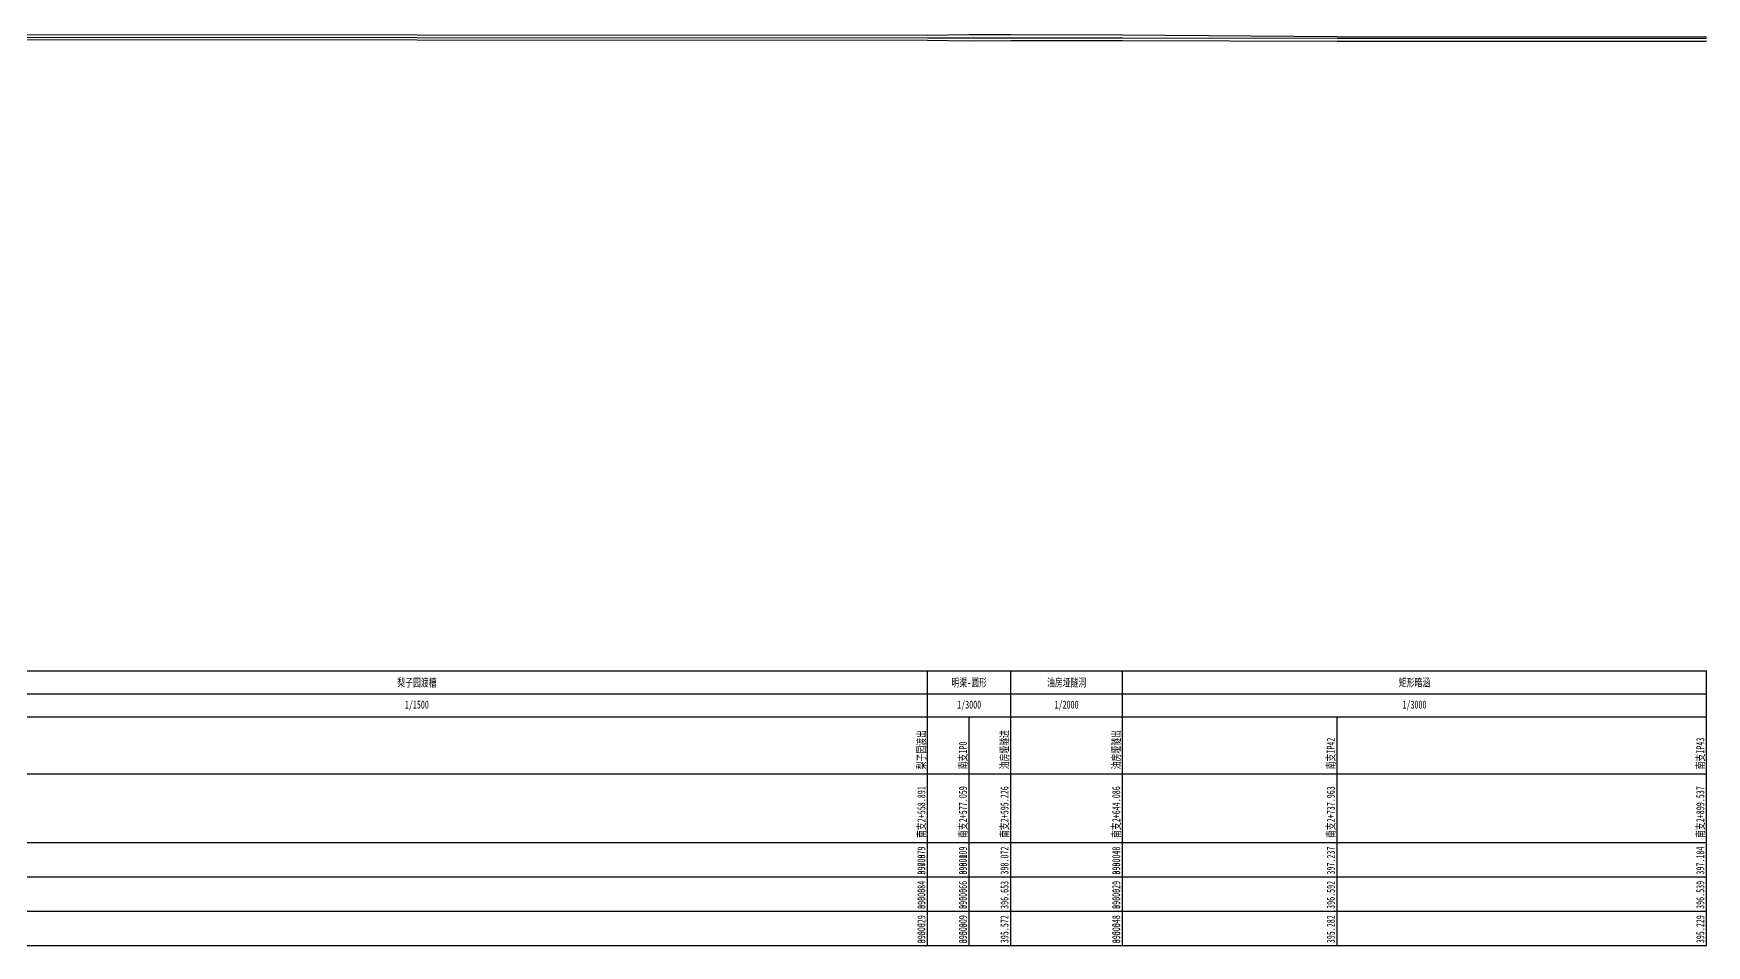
# Model space of a CAD drawing. Header units: metres. Extents: x -40 to 2900, y 0 to 402.
# Drawn here: x 2168 to 2900, y 0 to 399 of the extents above; entities that cross this region are included whole.
import ezdxf
from ezdxf.enums import TextEntityAlignment as Align

# ---------------------------------------------------------------- set-up
doc = ezdxf.new("R2010")
doc.units = ezdxf.units.M
for name, color, linetype in [('文字标注', 7, 'Continuous'), ('渠底高程线', 3, 'Continuous'), ('渠顶高程线', 1, 'Continuous'), ('表格线框', 7, 'Continuous'), ('设计水位线', 5, 'Continuous')]:
    doc.layers.add(name, color=color, linetype=linetype)
doc.styles.get("Standard").update_dxf_attribs({"font": '', "width": 0.7})
doc.styles.get('Standard').set_extended_font_data('仿宋')

msp = doc.modelspace()

# ---------------------------------------------------------------- linework, layer by layer
at = {"layer": '渠底高程线'}
msp.add_lwpolyline([(1365.44, 395.95), (1637.79, 395.97), (1809.19, 395.89), (1960.65, 395.73), (2112.11, 395.93), (2558.89, 395.63), (2577.06, 395.31), (2595.23, 395.57), (2644.09, 395.55), (2737.96, 395.28), (2899.54, 395.23)], dxfattribs=at)
at = {"layer": '渠顶高程线'}
msp.add_lwpolyline([(1365.44, 398.55), (1637.79, 398.57), (1809.19, 398.49), (1960.65, 398.53), (2112.11, 398.18), (2558.89, 397.88), (2577.06, 398.11), (2595.23, 398.07), (2644.09, 398.05), (2737.96, 397.24), (2899.54, 397.18)], dxfattribs=at)
at = {"layer": '表格线框'}
for p, q in [((0, 120), (2899.54, 120)), ((2558.89, 0), (2558.89, 120)), ((2595.23, 0), (2595.23, 120)), ((2644.09, 0), (2644.09, 120)), ((2899.54, 0), (2899.54, 120)), ((0, 110), (2899.54, 110)), ((0, 100), (2899.54, 100)), ((2558.89, 0), (2558.89, 100)), ((2577.06, 0), (2577.06, 100)), ((2577.06, 0), (2577.06, 100)), ((2644.09, 0), (2644.09, 100)), ((2737.96, 0), (2737.96, 100)), ((0, 75), (2899.54, 75)), ((0, 45), (2899.54, 45)), ((0, 30), (2899.54, 30)), ((0, 15), (2899.54, 15)), ((0, 0), (2899.54, 0))]:
    msp.add_line(p, q, dxfattribs=at)
at = {"layer": '设计水位线'}
msp.add_lwpolyline([(1396.96, 397.35), (1637.79, 397.23), (1809.19, 397.15), (1960.65, 397.09), (2112.11, 396.98), (2558.89, 396.68), (2577.06, 396.67), (2595.23, 396.65), (2644.09, 396.63), (2737.96, 396.59), (2899.54, 396.54)], dxfattribs=at)

# ---------------------------------------------------------------- texts
at = {"layer": '文字标注', "width": 0.7}
for s, p in [('梨子园渡槽', (2335.5, 115)), ('明渠-圆形', (2577.06, 115)), ('油房垭隧洞', (2619.66, 115)), ('矩形暗涵', (2771.81, 115)), ('1/1500', (2335.5, 105)), ('1/3000', (2577.06, 105)), ('1/2000', (2619.66, 105)), ('1/3000', (2771.81, 105))]:
    msp.add_text(s, height=3.5, dxfattribs=at).set_placement(p, align=Align.MIDDLE)
for s, p in [('梨子园渡出', (2557.89, 77)), ('南支IP0', (2576.06, 77)), ('油房垭隧进', (2594.23, 77)), ('油房垭隧出', (2643.09, 77)), ('南支IP42', (2736.96, 77)), ('南支IP43', (2898.54, 77)), ('南支2+558.891', (2557.89, 47)), ('南支2+558.891', (2557.89, 47)), ('南支2+577.059', (2576.06, 47)), ('南支2+577.059', (2576.06, 47)), ('南支2+595.226', (2594.23, 47)), ('南支2+644.086', (2643.09, 47)), ('南支2+644.086', (2643.09, 47)), ('南支2+737.963', (2736.96, 47)), ('南支2+899.537', (2898.54, 47)), ('397.879', (2557.89, 31)), ('0.000', (2557.89, 31)), ('398.109', (2576.06, 31)), ('0.000', (2576.06, 31)), ('398.072', (2594.23, 31)), ('398.048', (2643.09, 31)), ('0.000', (2643.09, 31)), ('397.237', (2736.96, 31)), ('397.184', (2898.54, 31)), ('396.684', (2557.89, 16)), ('0.000', (2557.89, 16)), ('396.666', (2576.06, 16)), ('0.000', (2576.06, 16)), ('396.653', (2594.23, 16)), ('396.629', (2643.09, 16)), ('0.000', (2643.09, 16)), ('396.592', (2736.96, 16)), ('396.539', (2898.54, 16)), ('395.629', (2557.89, 1)), ('0.000', (2557.89, 1)), ('395.309', (2576.06, 1)), ('0.000', (2576.06, 1)), ('395.572', (2594.23, 1)), ('395.548', (2643.09, 1)), ('0.000', (2643.09, 1)), ('395.282', (2736.96, 1)), ('395.229', (2898.54, 1))]:
    msp.add_text(s, height=3.5, rotation=90, dxfattribs=at).set_placement(p)

doc.saveas('drawing.dxf')
